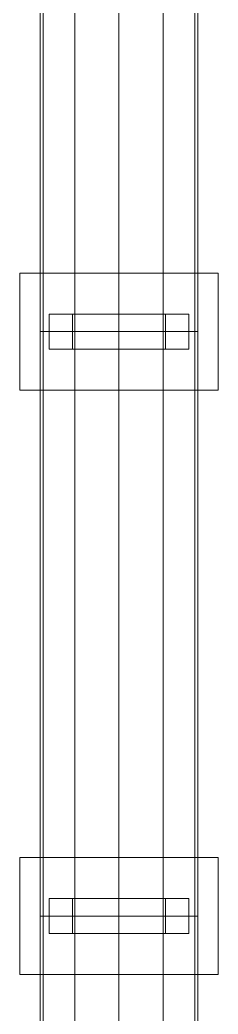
# Model space of a CAD drawing. Header units: millimetres. Extents: x -10700 to 10700, y -2540 to 1320000.
# Drawn here: x -8500 to 8500, y 816611 to 901666 of the extents above; entities that cross this region are included whole.
import ezdxf

# ---------------------------------------------------------------- set-up
doc = ezdxf.new("R2010")
doc.units = ezdxf.units.MM
doc.layers.add('A-GENM', color=13, linetype='Continuous', lineweight=9)
doc.layers.add('A-MASS', color=70, linetype='Continuous', lineweight=9)

# ---------------------------------------------------------------- blocks, each defined once
blk = doc.blocks.new('Concrete column Adaptive - Concrete column Adaptive-330078-_3D_')
at = {"layer": 'A-GENM'}
mesh = blk.add_polyface(dxfattribs=at)
corners = [(-6000, 1500, 19446), (6000, 1500, 19446), (6000, 1500, 17446), (4000, 1500, 15446), (-4000, 1500, 15446), (-6000, 1500, 17446)]
mesh.append_faces([[corners[k] for k in face] for face in [(1, 2, 3, 4), (4, 5, 0, 1)]], dxfattribs={"vtx3": -1})
mesh = blk.add_polyface(dxfattribs=at)
corners = [(-6000, -1500, 19446), (-6000, 1500, 19446), (-6000, 1500, 17446), (-6000, -1500, 17446)]
mesh.append_faces([[corners[k] for k in face] for face in [(1, 2, 3, 0)]])
mesh = blk.add_polyface(dxfattribs=at)
corners = [(-6000, -1500, 19446), (6000, -1500, 19446), (6000, 1500, 19446), (-6000, 1500, 19446)]
mesh.append_faces([[corners[k] for k in face] for face in [(1, 2, 3, 0)]])
mesh = blk.add_polyface(dxfattribs=at)
corners = [(-4000, -1500, 15446), (-6000, -1500, 17446), (-6000, 1500, 17446), (-4000, 1500, 15446)]
mesh.append_faces([[corners[k] for k in face] for face in [(1, 2, 3, 0)]])
mesh = blk.add_polyface(dxfattribs=at)
corners = [(4000, 1500, 15446), (4000, -1500, 15446), (-4000, -1500, 15446), (-4000, 1500, 15446)]
mesh.append_faces([[corners[k] for k in face] for face in [(0, 1, 2, 3)]])
mesh = blk.add_polyface(dxfattribs=at)
corners = [(4000, 1500), (-4000, 1500), (-4000, 1500, 15446), (4000, 1500, 15446)]
mesh.append_faces([[corners[k] for k in face] for face in [(2, 3, 0, 1)]])
mesh = blk.add_polyface(dxfattribs=at)
corners = [(-4000, 1500), (-4000, -1500), (-4000, -1500, 15446), (-4000, 1500, 15446)]
mesh.append_faces([[corners[k] for k in face] for face in [(3, 0, 1, 2)]])
mesh = blk.add_polyface(dxfattribs=at)
corners = [(4000, 1500, 15446), (-4000, 1500, 15446), (-4000, -1500, 15446), (4000, -1500, 15446)]
mesh.append_faces([[corners[k] for k in face] for face in [(3, 0, 1, 2)]])
mesh = blk.add_polyface(dxfattribs=at)
corners = [(-4000, -1500), (-4000, 1500), (4000, 1500), (4000, -1500)]
mesh.append_faces([[corners[k] for k in face] for face in [(3, 0, 1, 2)]])
mesh = blk.add_polyface(dxfattribs=at)
corners = [(6000, -1500, 17446), (4000, -1500, 15446), (4000, 1500, 15446), (6000, 1500, 17446)]
mesh.append_faces([[corners[k] for k in face] for face in [(0, 1, 2, 3)]])
mesh = blk.add_polyface(dxfattribs=at)
corners = [(4000, -1500), (4000, 1500), (4000, 1500, 15446), (4000, -1500, 15446)]
mesh.append_faces([[corners[k] for k in face] for face in [(3, 0, 1, 2)]])
mesh = blk.add_polyface(dxfattribs=at)
corners = [(6000, 1500, 19446), (6000, -1500, 19446), (6000, -1500, 17446), (6000, 1500, 17446)]
mesh.append_faces([[corners[k] for k in face] for face in [(0, 1, 2, 3)]])
mesh = blk.add_polyface(dxfattribs=at)
corners = [(6000, -1500, 19446), (-6000, -1500, 19446), (-6000, -1500, 17446), (-4000, -1500, 15446), (4000, -1500, 15446), (6000, -1500, 17446)]
mesh.append_faces([[corners[k] for k in face] for face in [(1, 2, 3, 0), (4, 5, 0, 3)]], dxfattribs={"vtx2": -1})
mesh = blk.add_polyface(dxfattribs=at)
corners = [(-4000, -1500), (4000, -1500), (4000, -1500, 15446), (-4000, -1500, 15446)]
mesh.append_faces([[corners[k] for k in face] for face in [(2, 3, 0, 1)]])
blk = doc.blocks.new('Concrete column Adaptive - Concrete column Adaptive-330079-_3D_')
at = {"layer": 'A-GENM'}
mesh = blk.add_polyface(dxfattribs=at)
corners = [(-6000, 1500, 26284), (6000, 1500, 26284), (6000, 1500, 24284), (4000, 1500, 22284), (-4000, 1500, 22284), (-6000, 1500, 24284)]
mesh.append_faces([[corners[k] for k in face] for face in [(1, 2, 3, 4), (4, 5, 0, 1)]], dxfattribs={"vtx3": -1})
mesh = blk.add_polyface(dxfattribs=at)
corners = [(-6000, -1500, 26284), (-6000, 1500, 26284), (-6000, 1500, 24284), (-6000, -1500, 24284)]
mesh.append_faces([[corners[k] for k in face] for face in [(1, 2, 3, 0)]])
mesh = blk.add_polyface(dxfattribs=at)
corners = [(-6000, -1500, 26284), (6000, -1500, 26284), (6000, 1500, 26284), (-6000, 1500, 26284)]
mesh.append_faces([[corners[k] for k in face] for face in [(1, 2, 3, 0)]])
mesh = blk.add_polyface(dxfattribs=at)
corners = [(-4000, -1500, 22284), (-6000, -1500, 24284), (-6000, 1500, 24284), (-4000, 1500, 22284)]
mesh.append_faces([[corners[k] for k in face] for face in [(1, 2, 3, 0)]])
mesh = blk.add_polyface(dxfattribs=at)
corners = [(4000, 1500, 22284), (4000, -1500, 22284), (-4000, -1500, 22284), (-4000, 1500, 22284)]
mesh.append_faces([[corners[k] for k in face] for face in [(1, 2, 3, 0)]])
mesh = blk.add_polyface(dxfattribs=at)
corners = [(4000, 1500), (-4000, 1500), (-4000, 1500, 22284), (4000, 1500, 22284)]
mesh.append_faces([[corners[k] for k in face] for face in [(2, 3, 0, 1)]])
mesh = blk.add_polyface(dxfattribs=at)
corners = [(-4000, 1500), (-4000, -1500), (-4000, -1500, 22284), (-4000, 1500, 22284)]
mesh.append_faces([[corners[k] for k in face] for face in [(3, 0, 1, 2)]])
mesh = blk.add_polyface(dxfattribs=at)
corners = [(4000, 1500, 22284), (-4000, 1500, 22284), (-4000, -1500, 22284), (4000, -1500, 22284)]
mesh.append_faces([[corners[k] for k in face] for face in [(3, 0, 1, 2)]])
mesh = blk.add_polyface(dxfattribs=at)
corners = [(-4000, -1500), (-4000, 1500), (4000, 1500), (4000, -1500)]
mesh.append_faces([[corners[k] for k in face] for face in [(3, 0, 1, 2)]])
mesh = blk.add_polyface(dxfattribs=at)
corners = [(6000, -1500, 24284), (4000, -1500, 22284), (4000, 1500, 22284), (6000, 1500, 24284)]
mesh.append_faces([[corners[k] for k in face] for face in [(1, 2, 3, 0)]])
mesh = blk.add_polyface(dxfattribs=at)
corners = [(4000, -1500), (4000, 1500), (4000, 1500, 22284), (4000, -1500, 22284)]
mesh.append_faces([[corners[k] for k in face] for face in [(3, 0, 1, 2)]])
mesh = blk.add_polyface(dxfattribs=at)
corners = [(6000, 1500, 26284), (6000, -1500, 26284), (6000, -1500, 24284), (6000, 1500, 24284)]
mesh.append_faces([[corners[k] for k in face] for face in [(1, 2, 3, 0)]])
mesh = blk.add_polyface(dxfattribs=at)
corners = [(6000, -1500, 26284), (-6000, -1500, 26284), (-6000, -1500, 24284), (-4000, -1500, 22284), (4000, -1500, 22284), (6000, -1500, 24284)]
mesh.append_faces([[corners[k] for k in face] for face in [(1, 2, 3, 0), (4, 5, 0, 3)]], dxfattribs={"vtx2": -1})
mesh = blk.add_polyface(dxfattribs=at)
corners = [(-4000, -1500), (4000, -1500), (4000, -1500, 22284), (-4000, -1500, 22284)]
mesh.append_faces([[corners[k] for k in face] for face in [(2, 3, 0, 1)]])
blk = doc.blocks.new('Concrete base adaptive - Concrete base adaptive-332634-_3D_')
at = {"layer": 'A-GENM'}
mesh = blk.add_polyface(dxfattribs=at)
corners = [(8500, 5000), (-8500, 5000), (-8500, 5000, 210554), (8500, 5000, 210554)]
mesh.append_faces([[corners[k] for k in face] for face in [(3, 0, 1, 2)]])
mesh = blk.add_polyface(dxfattribs=at)
corners = [(-8500, 5000), (-8500, -5000), (-8500, -5000, 210554), (-8500, 5000, 210554)]
mesh.append_faces([[corners[k] for k in face] for face in [(3, 0, 1, 2)]])
mesh = blk.add_polyface(dxfattribs=at)
corners = [(8500, 5000, 210554), (-8500, 5000, 210554), (-8500, -5000, 210554), (8500, -5000, 210554)]
mesh.append_faces([[corners[k] for k in face] for face in [(3, 0, 1, 2)]])
mesh = blk.add_polyface(dxfattribs=at)
corners = [(-8500, -5000), (-8500, 5000), (8500, 5000), (8500, -5000)]
mesh.append_faces([[corners[k] for k in face] for face in [(3, 0, 1, 2)]])
mesh = blk.add_polyface(dxfattribs=at)
corners = [(8500, -5000), (8500, 5000), (8500, 5000, 210554), (8500, -5000, 210554)]
mesh.append_faces([[corners[k] for k in face] for face in [(3, 0, 1, 2)]])
mesh = blk.add_polyface(dxfattribs=at)
corners = [(-8500, -5000), (8500, -5000), (8500, -5000, 210554), (-8500, -5000, 210554)]
mesh.append_faces([[corners[k] for k in face] for face in [(3, 0, 1, 2)]])
blk = doc.blocks.new('Concrete base adaptive - Concrete base adaptive-332635-_3D_')
at = {"layer": 'A-GENM'}
mesh = blk.add_polyface(dxfattribs=at)
corners = [(8500, 5000), (-8500, 5000), (-8500, 5000, 203716), (8500, 5000, 203716)]
mesh.append_faces([[corners[k] for k in face] for face in [(3, 0, 1, 2)]])
mesh = blk.add_polyface(dxfattribs=at)
corners = [(-8500, 5000), (-8500, -5000), (-8500, -5000, 203716), (-8500, 5000, 203716)]
mesh.append_faces([[corners[k] for k in face] for face in [(3, 0, 1, 2)]])
mesh = blk.add_polyface(dxfattribs=at)
corners = [(8500, 5000, 203716), (-8500, 5000, 203716), (-8500, -5000, 203716), (8500, -5000, 203716)]
mesh.append_faces([[corners[k] for k in face] for face in [(3, 0, 1, 2)]])
mesh = blk.add_polyface(dxfattribs=at)
corners = [(-8500, -5000), (-8500, 5000), (8500, 5000), (8500, -5000)]
mesh.append_faces([[corners[k] for k in face] for face in [(3, 0, 1, 2)]])
mesh = blk.add_polyface(dxfattribs=at)
corners = [(8500, -5000), (8500, 5000), (8500, 5000, 203716), (8500, -5000, 203716)]
mesh.append_faces([[corners[k] for k in face] for face in [(3, 0, 1, 2)]])
mesh = blk.add_polyface(dxfattribs=at)
corners = [(-8500, -5000), (8500, -5000), (8500, -5000, 203716), (-8500, -5000, 203716)]
mesh.append_faces([[corners[k] for k in face] for face in [(3, 0, 1, 2)]])

msp = doc.modelspace()

# ---------------------------------------------------------------- block references
at = {"layer": 'A-GENM'}
for name, p in [('Concrete base adaptive - Concrete base adaptive-332635-_3D_', (0, 875000)), ('Concrete column Adaptive - Concrete column Adaptive-330079-_3D_', (0, 875000, 203716)), ('Concrete base adaptive - Concrete base adaptive-332634-_3D_', (0, 825000)), ('Concrete column Adaptive - Concrete column Adaptive-330078-_3D_', (0, 825000, 210554))]:
    msp.add_blockref(name, p, dxfattribs=at)

# ---------------------------------------------------------------- meshes
at = {"layer": 'A-MASS', "transparency": 33554560}
mesh = msp.add_polyface(dxfattribs=at)
corners = [(-3796, 875000, 232779), (-6750, 875000, 233300), (-6750, 925000, 233300), (-3796, 925000, 232779)]
mesh.append_faces([[corners[k] for k in face] for face in [(3, 0, 1, 2)]])
mesh = msp.add_polyface(dxfattribs=at)
corners = [(-6750, 875000, 233300), (-6750, 875000, 234800), (-6750, 925000, 234800), (-6750, 925000, 233300)]
mesh.append_faces([[corners[k] for k in face] for face in [(3, 0, 1, 2)]])
mesh = msp.add_polyface(dxfattribs=at)
corners = [(-6750, 875000, 234800), (-6500, 875000, 234800), (-6500, 925000, 234800), (-6750, 925000, 234800)]
mesh.append_faces([[corners[k] for k in face] for face in [(2, 3, 0, 1)]])
mesh = msp.add_polyface(dxfattribs=at)
corners = [(-6500, 875000, 233800), (0, 875000, 233800), (0, 925000, 233800), (-6500, 925000, 233800)]
mesh.append_faces([[corners[k] for k in face] for face in [(3, 0, 1, 2)]])
mesh = msp.add_polyface(dxfattribs=at)
corners = [(-6500, 875000, 234800), (-6500, 875000, 233800), (-6500, 925000, 233800), (-6500, 925000, 234800)]
mesh.append_faces([[corners[k] for k in face] for face in [(3, 0, 1, 2)]])
mesh = msp.add_polyface(dxfattribs=at)
corners = [(0, 875000, 230000), (-3796, 875000, 230000), (-3796, 925000, 230000), (0, 925000, 230000)]
mesh.append_faces([[corners[k] for k in face] for face in [(3, 0, 1, 2)]])
mesh = msp.add_polyface(dxfattribs=at)
corners = [(-3796, 875000, 230000), (-3796, 875000, 232779), (-3796, 925000, 232779), (-3796, 925000, 230000)]
mesh.append_faces([[corners[k] for k in face] for face in [(3, 0, 1, 2)]])
mesh = msp.add_polyface(dxfattribs=at)
corners = [(0, 875000, 233800), (6500, 875000, 233800), (6500, 925000, 233800), (0, 925000, 233800)]
mesh.append_faces([[corners[k] for k in face] for face in [(3, 0, 1, 2)]])
mesh = msp.add_polyface(dxfattribs=at)
corners = [(3796, 875000, 230000), (0, 875000, 230000), (0, 925000, 230000), (3796, 925000, 230000)]
mesh.append_faces([[corners[k] for k in face] for face in [(3, 0, 1, 2)]])
mesh = msp.add_polyface(dxfattribs=at)
corners = [(6750, 875000, 233300), (3796, 875000, 232779), (3796, 925000, 232779), (6750, 925000, 233300)]
mesh.append_faces([[corners[k] for k in face] for face in [(3, 0, 1, 2)]])
mesh = msp.add_polyface(dxfattribs=at)
corners = [(3796, 875000, 232779), (3796, 875000, 230000), (3796, 925000, 230000), (3796, 925000, 232779)]
mesh.append_faces([[corners[k] for k in face] for face in [(3, 0, 1, 2)]])
mesh = msp.add_polyface(dxfattribs=at)
corners = [(6500, 875000, 233800), (6500, 875000, 234800), (6500, 925000, 234800), (6500, 925000, 233800)]
mesh.append_faces([[corners[k] for k in face] for face in [(3, 0, 1, 2)]])
mesh = msp.add_polyface(dxfattribs=at)
corners = [(6500, 875000, 234800), (6750, 875000, 234800), (6750, 925000, 234800), (6500, 925000, 234800)]
mesh.append_faces([[corners[k] for k in face] for face in [(3, 0, 1, 2)]])
mesh = msp.add_polyface(dxfattribs=at)
corners = [(6750, 875000, 234800), (6750, 875000, 233300), (6750, 925000, 233300), (6750, 925000, 234800)]
mesh.append_faces([[corners[k] for k in face] for face in [(3, 0, 1, 2)]])
mesh = msp.add_polyface(dxfattribs=at)
corners = [(0, 875000, 230000), (-3796, 875000, 230000), (-3796, 875000, 232779), (-6750, 875000, 233300), (-6750, 875000, 234800), (-6500, 875000, 234800), (-6500, 875000, 233800), (0, 875000, 233800), (6500, 875000, 233800), (6500, 875000, 234800), (6750, 875000, 234800), (6750, 875000, 233300), (3796, 875000, 232779), (3796, 875000, 230000)]
mesh.append_faces([[corners[k] for k in face] for face in [(0, 7, 12, 13)]], dxfattribs={"vtx0": -1, "vtx1": -1})
mesh.append_faces([[corners[k] for k in face] for face in [(8, 11, 12, 7)]], dxfattribs={"vtx0": -1, "vtx2": -1})
mesh.append_faces([[corners[k] for k in face] for face in [(6, 7, 2, 3)]], dxfattribs={"vtx1": -1, "vtx3": -1})
mesh.append_faces([[corners[k] for k in face] for face in [(4, 5, 6, 3)]], dxfattribs={"vtx2": -1})
mesh.append_faces([[corners[k] for k in face] for face in [(0, 1, 2, 7)]], dxfattribs={"vtx2": -1, "vtx3": -1})
mesh.append_faces([[corners[k] for k in face] for face in [(8, 9, 10, 11)]], dxfattribs={"vtx3": -1})
mesh = msp.add_polyface(dxfattribs=at)
corners = [(-3796, 825000, 232779), (-6750, 825000, 233300), (-6750, 875000, 233300), (-3796, 875000, 232779)]
mesh.append_faces([[corners[k] for k in face] for face in [(3, 0, 1, 2)]])
mesh = msp.add_polyface(dxfattribs=at)
corners = [(-6750, 825000, 233300), (-6750, 825000, 234800), (-6750, 875000, 234800), (-6750, 875000, 233300)]
mesh.append_faces([[corners[k] for k in face] for face in [(3, 0, 1, 2)]])
mesh = msp.add_polyface(dxfattribs=at)
corners = [(-6750, 825000, 234800), (-6500, 825000, 234800), (-6500, 875000, 234800), (-6750, 875000, 234800)]
mesh.append_faces([[corners[k] for k in face] for face in [(2, 3, 0, 1)]])
mesh = msp.add_polyface(dxfattribs=at)
corners = [(-6500, 875000, 233800), (-6500, 875000, 234800), (-6750, 875000, 234800), (-6750, 875000, 233300), (-3796, 875000, 232779), (-3796, 875000, 230000), (0, 875000, 230000), (3796, 875000, 230000), (3796, 875000, 232779), (6750, 875000, 233300), (6750, 875000, 234800), (6500, 875000, 234800), (6500, 875000, 233800), (0, 875000, 233800)]
mesh.append_faces([[corners[k] for k in face] for face in [(8, 13, 6, 7)]], dxfattribs={"vtx0": -1, "vtx1": -1})
mesh.append_faces([[corners[k] for k in face] for face in [(0, 3, 4, 13)]], dxfattribs={"vtx0": -1, "vtx2": -1})
mesh.append_faces([[corners[k] for k in face] for face in [(8, 9, 12, 13)]], dxfattribs={"vtx1": -1, "vtx3": -1})
mesh.append_faces([[corners[k] for k in face] for face in [(10, 11, 12, 9)]], dxfattribs={"vtx2": -1})
mesh.append_faces([[corners[k] for k in face] for face in [(4, 5, 6, 13)]], dxfattribs={"vtx2": -1, "vtx3": -1})
mesh.append_faces([[corners[k] for k in face] for face in [(0, 1, 2, 3)]], dxfattribs={"vtx3": -1})
mesh = msp.add_polyface(dxfattribs=at)
corners = [(-6500, 825000, 233800), (0, 825000, 233800), (0, 875000, 233800), (-6500, 875000, 233800)]
mesh.append_faces([[corners[k] for k in face] for face in [(3, 0, 1, 2)]])
mesh = msp.add_polyface(dxfattribs=at)
corners = [(-6500, 825000, 234800), (-6500, 825000, 233800), (-6500, 875000, 233800), (-6500, 875000, 234800)]
mesh.append_faces([[corners[k] for k in face] for face in [(3, 0, 1, 2)]])
mesh = msp.add_polyface(dxfattribs=at)
corners = [(0, 825000, 230000), (-3796, 825000, 230000), (-3796, 875000, 230000), (0, 875000, 230000)]
mesh.append_faces([[corners[k] for k in face] for face in [(3, 0, 1, 2)]])
mesh = msp.add_polyface(dxfattribs=at)
corners = [(-3796, 825000, 230000), (-3796, 825000, 232779), (-3796, 875000, 232779), (-3796, 875000, 230000)]
mesh.append_faces([[corners[k] for k in face] for face in [(3, 0, 1, 2)]])
mesh = msp.add_polyface(dxfattribs=at)
corners = [(0, 825000, 233800), (6500, 825000, 233800), (6500, 875000, 233800), (0, 875000, 233800)]
mesh.append_faces([[corners[k] for k in face] for face in [(3, 0, 1, 2)]])
mesh = msp.add_polyface(dxfattribs=at)
corners = [(3796, 825000, 230000), (0, 825000, 230000), (0, 875000, 230000), (3796, 875000, 230000)]
mesh.append_faces([[corners[k] for k in face] for face in [(3, 0, 1, 2)]])
mesh = msp.add_polyface(dxfattribs=at)
corners = [(6750, 825000, 233300), (3796, 825000, 232779), (3796, 875000, 232779), (6750, 875000, 233300)]
mesh.append_faces([[corners[k] for k in face] for face in [(3, 0, 1, 2)]])
mesh = msp.add_polyface(dxfattribs=at)
corners = [(3796, 825000, 232779), (3796, 825000, 230000), (3796, 875000, 230000), (3796, 875000, 232779)]
mesh.append_faces([[corners[k] for k in face] for face in [(3, 0, 1, 2)]])
mesh = msp.add_polyface(dxfattribs=at)
corners = [(6500, 825000, 233800), (6500, 825000, 234800), (6500, 875000, 234800), (6500, 875000, 233800)]
mesh.append_faces([[corners[k] for k in face] for face in [(3, 0, 1, 2)]])
mesh = msp.add_polyface(dxfattribs=at)
corners = [(6500, 825000, 234800), (6750, 825000, 234800), (6750, 875000, 234800), (6500, 875000, 234800)]
mesh.append_faces([[corners[k] for k in face] for face in [(3, 0, 1, 2)]])
mesh = msp.add_polyface(dxfattribs=at)
corners = [(6750, 825000, 234800), (6750, 825000, 233300), (6750, 875000, 233300), (6750, 875000, 234800)]
mesh.append_faces([[corners[k] for k in face] for face in [(3, 0, 1, 2)]])
mesh = msp.add_polyface(dxfattribs=at)
corners = [(0, 825000, 230000), (-3796, 825000, 230000), (-3796, 825000, 232779), (-6750, 825000, 233300), (-6750, 825000, 234800), (-6500, 825000, 234800), (-6500, 825000, 233800), (0, 825000, 233800), (6500, 825000, 233800), (6500, 825000, 234800), (6750, 825000, 234800), (6750, 825000, 233300), (3796, 825000, 232779), (3796, 825000, 230000)]
mesh.append_faces([[corners[k] for k in face] for face in [(0, 7, 12, 13)]], dxfattribs={"vtx0": -1, "vtx1": -1})
mesh.append_faces([[corners[k] for k in face] for face in [(8, 11, 12, 7)]], dxfattribs={"vtx0": -1, "vtx2": -1})
mesh.append_faces([[corners[k] for k in face] for face in [(6, 7, 2, 3)]], dxfattribs={"vtx1": -1, "vtx3": -1})
mesh.append_faces([[corners[k] for k in face] for face in [(4, 5, 6, 3)]], dxfattribs={"vtx2": -1})
mesh.append_faces([[corners[k] for k in face] for face in [(0, 1, 2, 7)]], dxfattribs={"vtx2": -1, "vtx3": -1})
mesh.append_faces([[corners[k] for k in face] for face in [(8, 9, 10, 11)]], dxfattribs={"vtx3": -1})
mesh = msp.add_polyface(dxfattribs=at)
corners = [(-3796, 785000, 232779), (-6750, 785000, 233300), (-6750, 825000, 233300), (-3796, 825000, 232779)]
mesh.append_faces([[corners[k] for k in face] for face in [(3, 0, 1, 2)]])
mesh = msp.add_polyface(dxfattribs=at)
corners = [(-6750, 785000, 233300), (-6750, 785000, 234800), (-6750, 825000, 234800), (-6750, 825000, 233300)]
mesh.append_faces([[corners[k] for k in face] for face in [(3, 0, 1, 2)]])
mesh = msp.add_polyface(dxfattribs=at)
corners = [(-6750, 785000, 234800), (-6500, 785000, 234800), (-6500, 825000, 234800), (-6750, 825000, 234800)]
mesh.append_faces([[corners[k] for k in face] for face in [(2, 3, 0, 1)]])
mesh = msp.add_polyface(dxfattribs=at)
corners = [(-6500, 825000, 233800), (-6500, 825000, 234800), (-6750, 825000, 234800), (-6750, 825000, 233300), (-3796, 825000, 232779), (-3796, 825000, 230000), (0, 825000, 230000), (3796, 825000, 230000), (3796, 825000, 232779), (6750, 825000, 233300), (6750, 825000, 234800), (6500, 825000, 234800), (6500, 825000, 233800), (0, 825000, 233800)]
mesh.append_faces([[corners[k] for k in face] for face in [(8, 13, 6, 7)]], dxfattribs={"vtx0": -1, "vtx1": -1})
mesh.append_faces([[corners[k] for k in face] for face in [(0, 3, 4, 13)]], dxfattribs={"vtx0": -1, "vtx2": -1})
mesh.append_faces([[corners[k] for k in face] for face in [(8, 9, 12, 13)]], dxfattribs={"vtx1": -1, "vtx3": -1})
mesh.append_faces([[corners[k] for k in face] for face in [(10, 11, 12, 9)]], dxfattribs={"vtx2": -1})
mesh.append_faces([[corners[k] for k in face] for face in [(4, 5, 6, 13)]], dxfattribs={"vtx2": -1, "vtx3": -1})
mesh.append_faces([[corners[k] for k in face] for face in [(0, 1, 2, 3)]], dxfattribs={"vtx3": -1})
mesh = msp.add_polyface(dxfattribs=at)
corners = [(-6500, 785000, 233800), (0, 785000, 233800), (0, 825000, 233800), (-6500, 825000, 233800)]
mesh.append_faces([[corners[k] for k in face] for face in [(3, 0, 1, 2)]])
mesh = msp.add_polyface(dxfattribs=at)
corners = [(-6500, 785000, 234800), (-6500, 785000, 233800), (-6500, 825000, 233800), (-6500, 825000, 234800)]
mesh.append_faces([[corners[k] for k in face] for face in [(3, 0, 1, 2)]])
mesh = msp.add_polyface(dxfattribs=at)
corners = [(0, 785000, 230000), (-3796, 785000, 230000), (-3796, 825000, 230000), (0, 825000, 230000)]
mesh.append_faces([[corners[k] for k in face] for face in [(2, 3, 0, 1)]])
mesh = msp.add_polyface(dxfattribs=at)
corners = [(-3796, 785000, 230000), (-3796, 785000, 232779), (-3796, 825000, 232779), (-3796, 825000, 230000)]
mesh.append_faces([[corners[k] for k in face] for face in [(3, 0, 1, 2)]])
mesh = msp.add_polyface(dxfattribs=at)
corners = [(0, 785000, 233800), (6500, 785000, 233800), (6500, 825000, 233800), (0, 825000, 233800)]
mesh.append_faces([[corners[k] for k in face] for face in [(3, 0, 1, 2)]])
mesh = msp.add_polyface(dxfattribs=at)
corners = [(3796, 785000, 230000), (0, 785000, 230000), (0, 825000, 230000), (3796, 825000, 230000)]
mesh.append_faces([[corners[k] for k in face] for face in [(3, 0, 1, 2)]])
mesh = msp.add_polyface(dxfattribs=at)
corners = [(6750, 785000, 233300), (3796, 785000, 232779), (3796, 825000, 232779), (6750, 825000, 233300)]
mesh.append_faces([[corners[k] for k in face] for face in [(3, 0, 1, 2)]])
mesh = msp.add_polyface(dxfattribs=at)
corners = [(3796, 785000, 232779), (3796, 785000, 230000), (3796, 825000, 230000), (3796, 825000, 232779)]
mesh.append_faces([[corners[k] for k in face] for face in [(3, 0, 1, 2)]])
mesh = msp.add_polyface(dxfattribs=at)
corners = [(6500, 785000, 233800), (6500, 785000, 234800), (6500, 825000, 234800), (6500, 825000, 233800)]
mesh.append_faces([[corners[k] for k in face] for face in [(3, 0, 1, 2)]])
mesh = msp.add_polyface(dxfattribs=at)
corners = [(6500, 785000, 234800), (6750, 785000, 234800), (6750, 825000, 234800), (6500, 825000, 234800)]
mesh.append_faces([[corners[k] for k in face] for face in [(3, 0, 1, 2)]])
mesh = msp.add_polyface(dxfattribs=at)
corners = [(6750, 785000, 234800), (6750, 785000, 233300), (6750, 825000, 233300), (6750, 825000, 234800)]
mesh.append_faces([[corners[k] for k in face] for face in [(3, 0, 1, 2)]])

doc.saveas('drawing.dxf')
